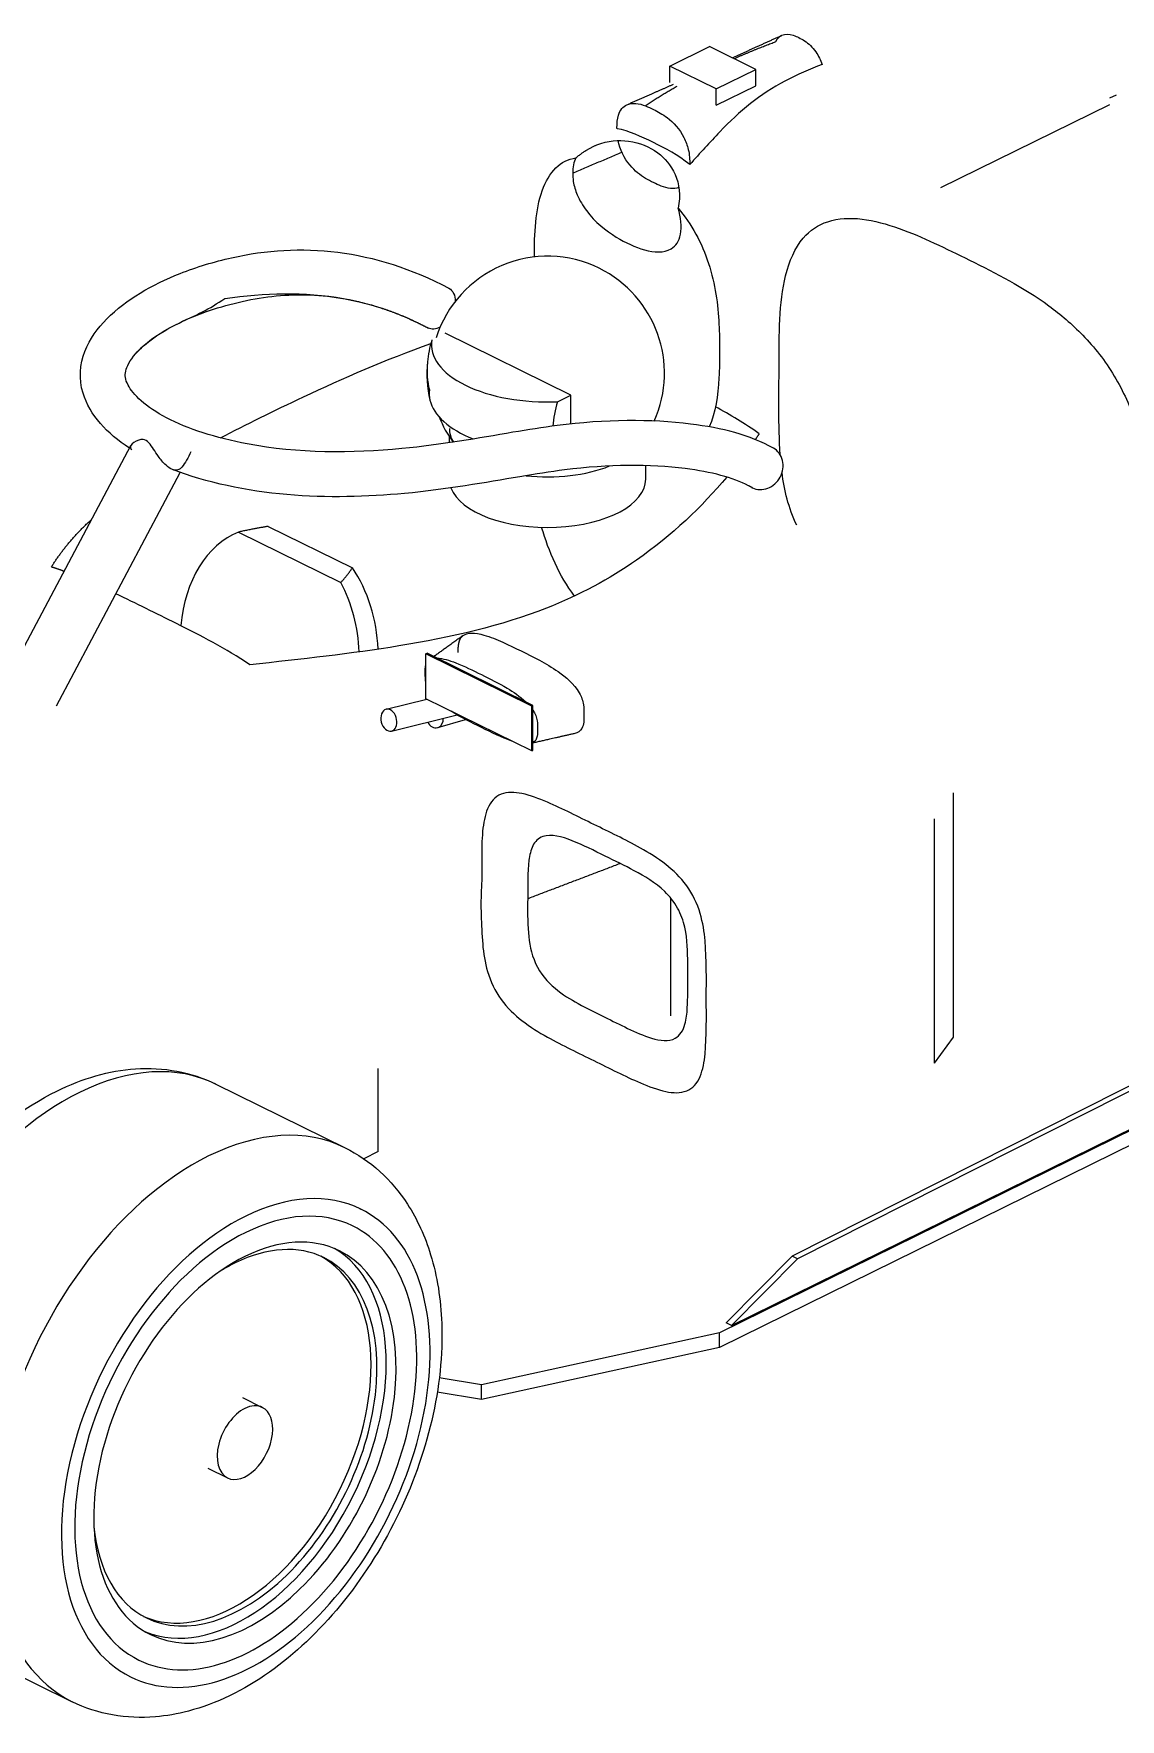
# Model space of a CAD drawing. Header units: millimetres. Extents: x 28 to 403, y 44 to 262.
# Drawn here: x 325.43 to 354.47, y 93.14 to 138.17 of the extents above; entities that cross this region are included whole.
import ezdxf

# ---------------------------------------------------------------- set-up
doc = ezdxf.new("R2010")
doc.units = ezdxf.units.MM
doc.layers.add('S01_GA_Iso', color=7, linetype='CONTINUOUS')

msp = doc.modelspace()

# ---------------------------------------------------------------- linework, layer by layer
at = {"layer": 'S01_GA_Iso'}
for p, q in [((342.431, 137.305), (343.491, 137.827)), ((344.729, 137.218), (343.491, 137.827)), ((343.668, 136.696), (342.431, 137.305)), ((342.431, 136.87), (342.431, 137.305)), ((343.668, 136.696), (344.729, 137.218)), ((344.729, 136.783), (344.729, 137.218)), ((343.668, 136.261), (344.729, 136.783)), ((343.668, 136.261), (343.668, 136.696)), ((354.186, 136.456), (354.363, 136.544)), ((349.673, 134.06), (354.186, 136.282)), ((339.779, 128.514), (336.42, 130.168)), ((339.426, 128.341), (339.779, 128.514)), ((339.779, 127.747), (339.779, 128.514)), ((324.709, 120.923), (328.021, 127.168)), ((336.535, 127.245), (336.535, 127.406)), ((341.785, 126.273), (341.785, 126.632)), ((326.034, 120.22), (329.339, 126.452)), ((330.897, 124.858), (333.635, 123.51)), ((331.696, 125.01), (333.943, 123.903)), ((382.117, 123.879), (345.701, 105.514)), ((382.258, 123.81), (345.842, 105.445)), ((382.647, 122.617), (343.757, 103.469)), ((382.647, 122.226), (343.757, 103.077)), ((344.075, 103.66), (382.258, 122.461)), ((335.908, 121.603), (335.943, 121.621)), ((338.736, 120.211), (335.908, 121.603)), ((335.908, 120.407), (335.908, 121.603)), ((338.771, 120.228), (335.943, 121.621)), ((334.846, 120.123), (335.937, 120.392)), ((338.736, 119.014), (335.908, 120.407)), ((334.989, 119.541), (336.747, 119.973)), ((336.226, 119.636), (336.963, 119.853)), ((338.736, 120.211), (338.771, 120.228)), ((338.736, 119.014), (338.736, 120.211)), ((338.771, 119.031), (338.771, 120.228)), ((338.736, 119.014), (338.771, 119.031)), ((350.012, 111.366), (350.012, 117.894)), ((349.499, 110.672), (349.499, 117.2)), ((342.451, 111.935), (342.451, 115.082)), ((349.499, 110.672), (350.012, 111.366)), ((334.635, 108.308), (334.635, 110.528)), ((330.296, 110.11), (333.747, 108.411)), ((334.635, 108.308), (334.247, 108.117)), ((334.132, 106.789), (334.171, 106.769)), ((345.701, 105.514), (343.933, 103.73)), ((345.842, 105.445), (344.075, 103.66)), ((345.842, 105.445), (345.701, 105.514)), ((344.075, 103.66), (343.933, 103.73)), ((343.757, 103.469), (337.393, 102.076)), ((343.757, 103.077), (343.757, 103.469)), ((343.757, 103.077), (337.393, 101.684)), ((337.393, 102.076), (336.267, 102.261)), ((337.393, 101.684), (336.213, 101.878)), ((337.393, 101.684), (337.393, 102.076)), ((331.006, 101.734), (331.537, 101.473)), ((330.079, 99.85), (330.609, 99.589)), ((323.007, 95.307), (326.458, 93.608)), ((327.978, 94.291), (328.017, 94.272))]:
    msp.add_line(p, q, dxfattribs=at)
for radius, start, end in [(3.125, 63.7859, 162.3133), (3.125, -24.1125, 63.7859), (3.225, 174.661, -167.1348), (3.125, -158.0356, -143.8808)]:
    msp.add_arc((339.16, 129.102), radius, start, end, dxfattribs=at)
for centre, major_axis, ratio, start_param, end_param in [((337.481, 129.929), (0.964, 1.957), 0.615457, -4.450317, -4.15765), ((339.16, 129.863), (3.104, 0), 0.492366, 3.055741, 4.798241), ((337.481, 129.929), (0.964, 1.957), 0.615457, -4.15765, -3.747109), ((339.16, 128.558), (3.164, 0), 0.492366, 3.077922, 3.253574), ((339.16, 128.558), (3.164, 0), 0.492366, 3.253574, 4.034144), ((340.84, 128.275), (0.964, 1.957), 0.615457, -4.450317, -4.127461), ((339.16, 127.626), (2.625, 0), 0.492366, 3.141593, 3.42814), ((339.16, 127.626), (2.625, 0), 0.492366, 4.491362, 5.395861), ((339.16, 126.273), (2.625, 0), 0.492366, 3.324149, 0), ((331.736, 121.747), (0.397, -3.226), 0.730982, -2.949913, -1.850208), ((332.244, 121.809), (0.397, -3.226), 0.730982, -4.826727, -4.099075), ((331.736, 121.747), (0.397, -3.226), 0.730982, -4.829866, -4.226545), ((334.918, 119.832), (0.072, -0.291), 0.69697, 3.141593, 0), ((334.918, 119.832), (0.072, -0.291), 0.69697, 0.171161, 3.141593), ((336.155, 119.876), (0.071, -0.24), 0.862304, 0.135246, 1.344286), ((334.918, 119.832), (0.072, -0.291), 0.69697, 0, 0.171161), ((336.155, 119.876), (0.071, -0.24), 0.862304, 4.859783, 0), ((336.155, 119.876), (0.071, -0.24), 0.862304, 0, 0.135246), ((326.652, 102.708), (3.644, 7.401), 0.615457, 0, -5.608444), ((326.652, 102.708), (3.644, 7.401), 0.615457, -5.608444, -3.141593), ((330.102, 101.009), (3.644, 7.401), 0.615457, 0, -5.608444), ((330.102, 101.009), (3.644, 7.401), 0.615457, -5.608444, -3.141593), ((331.094, 100.521), (3.077, 6.249), 0.615457, 0, -5.608444), ((331.094, 100.521), (3.077, 6.249), 0.615457, -3.141593, 0), ((331.094, 100.521), (3.077, 6.249), 0.615457, -5.608444, -3.141593), ((331.094, 100.521), (2.856, 5.8), 0.615457, -3.141593, 0), ((331.094, 100.521), (2.856, 5.8), 0.615457, 0, -5.608444), ((331.094, 100.521), (2.856, 5.8), 0.615457, -5.608444, -3.141593), ((331.073, 100.531), (2.524, 5.127), 0.615457, 0, -5.608444), ((331.073, 100.531), (2.524, 5.127), 0.615457, -5.608444, -3.141593), ((330.649, 100.74), (2.37, 4.813), 0.615457, -3.114736, -0.026857), ((330.808, 100.662), (2.524, 5.127), 0.615457, -3.099565, -0.042028), ((330.808, 100.662), (2.37, 4.813), 0.615457, -3.141593, 0), ((331.073, 100.531), (2.524, 5.127), 0.615457, -3.141593, 0), ((330.808, 100.662), (2.37, 4.813), 0.615457, 0, -5.608444), ((330.808, 100.662), (2.37, 4.813), 0.615457, -5.608444, -5.496767), ((331.073, 100.531), (0.464, 0.942), 0.615457, -5.608444, -3.141593), ((331.073, 100.531), (0.464, 0.942), 0.615457, -3.141593, 0), ((331.073, 100.531), (0.464, 0.942), 0.615457, 0, -5.608444), ((330.808, 100.662), (2.37, 4.813), 0.615457, -3.928011, -3.141593)]:
    msp.add_ellipse(centre, major_axis=major_axis, ratio=ratio, start_param=start_param, end_param=end_param, dxfattribs=at)
for points, degree in [([(344.097, 137.529), (344.747, 137.823), (345.425, 138.132)], 2), ([(344.143, 137.506), (344.715, 137.759), (345.258, 137.961)], 2), ([(345.258, 137.961), (345.318, 138.082), (345.425, 138.132)], 2), ([(341.281, 136.275), (341.931, 136.561), (342.523, 136.824)], 2), ([(341.773, 136.247), (342.187, 136.534), (342.628, 136.773)], 2), ([(341.017, 135.635), (341.016, 135.651)], 1), ([(339.916, 134.854), (340.192, 135.089), (340.478, 135.203)], 2), ([(339.916, 134.854), (339.858, 134.747), (339.829, 134.606), (339.832, 134.45)], 3), ([(339.832, 134.45), (341.144, 135.006)], 1), ([(336.525, 131.372), (336.632, 131.317), (336.696, 131.182), (336.692, 131.018)], 3), ([(334.706, 130.848), (335.33, 130.646), (335.962, 130.313)], 2), ([(334.706, 130.848), (335.335, 130.645), (335.971, 130.308)], 2), ([(328.147, 129.618), (328.399, 129.907), (328.815, 130.202), (329.311, 130.443)], 3), ([(335.971, 130.308), (335.962, 130.313)], 1), ([(336.289, 130.335), (336.176, 130.274), (336.059, 130.265), (335.971, 130.308)], 3), ([(345.38, 126.922), (345.321, 127.738), (345.347, 128.524), (345.347, 129.298)], 3), ([(344.817, 127.485), (344.431, 127.757), (344.039, 127.99), (343.648, 128.207)], 3), ([(344.817, 127.485), (344.713, 127.331)], 1), ([(328.021, 127.168), (328.001, 127.131), (328.003, 127.09), (328.049, 127.061)], 3), ([(344.614, 126.053), (344.553, 126.086), (344.534, 126.096)], 1), ([(344.633, 126.043), (344.534, 126.096)], 1), ([(345.82, 125.039), (345.599, 125.497), (345.482, 125.986), (345.426, 126.445)], 3), ([(344.614, 126.053), (344.633, 126.043)], 1), ([(325.901, 123.926), (326.33, 124.616), (326.977, 125.199)], 2), ([(331.696, 125.01), (331.319, 124.95), (330.897, 124.858)], 2), ([(339.88, 123.15), (339.472, 123.685), (339.192, 124.344), (339.002, 124.983)], 3), ([(326.24, 123.81), (326.07, 123.873), (325.901, 123.926)], 2), ([(333.635, 123.51), (333.821, 123.717), (333.943, 123.903)], 2), ([(336.906, 122.097), (336.485, 121.793), (336.122, 121.533)], 2), ([(335.89, 121.083), (335.882, 121.202), (335.908, 121.305)], 2), ([(335.908, 120.843), (335.89, 120.927), (335.894, 121.005), (335.89, 121.083)], 3), ([(339.885, 119.476), (339.252, 119.333), (338.771, 119.222)], 2), ([(338.63, 115.067), (341.099, 116.006)], 1)]:
    msp.add_open_spline(points, degree=degree, dxfattribs=at)
for points, degree, knots in [([(345.425, 138.132), (345.512, 138.173), (345.619, 138.167), (345.727, 138.131), (345.828, 138.095), (345.928, 138.046), (346.029, 137.982), (346.141, 137.911), (346.242, 137.812), (346.332, 137.685), (346.403, 137.581), (346.458, 137.47), (346.498, 137.351)], 3, [41.907015, 41.907015, 41.907015, 41.907015, 60.502152, 60.502152, 60.502152, 77.576247, 77.576247, 77.576247, 96.245276, 96.245276, 96.245276, 111.243521, 111.243521, 111.243521, 111.243521]), ([(346.498, 137.351), (345.828, 137.095), (345.156, 136.766), (344.581, 136.306), (344.298, 136.079), (344.026, 135.827), (343.765, 135.552), (343.5, 135.274), (343.232, 134.983), (342.961, 134.678)], 3, [0, 0, 0, 0, 0.502599, 0.502599, 0.502599, 0.750648, 0.750648, 0.750648, 1, 1, 1, 1]), ([(341.016, 135.651), (341.013, 135.778), (341.026, 135.895), (341.056, 136), (341.096, 136.133), (341.176, 136.23), (341.281, 136.275)], 3, [0, 0, 0, 0, 17.120721, 17.120721, 17.120721, 39.219916, 39.219916, 39.219916, 39.219916]), ([(341.281, 136.275), (341.425, 136.338), (341.604, 136.311), (341.782, 136.244), (341.85, 136.217), (341.919, 136.187), (341.989, 136.152), (342.112, 136.094), (342.234, 136.021), (342.354, 135.932), (342.524, 135.803), (342.69, 135.622), (342.804, 135.4), (342.856, 135.297), (342.896, 135.19), (342.921, 135.082), (342.955, 134.941), (342.962, 134.807), (342.961, 134.678)], 3, [39.219916, 39.219916, 39.219916, 39.219916, 69.598222, 69.598222, 69.598222, 81.328556, 81.328556, 81.328556, 102.113927, 102.113927, 102.113927, 131.763312, 131.763312, 131.763312, 145.536391, 145.536391, 145.536391, 163.383167, 163.383167, 163.383167, 163.383167]), ([(342.961, 134.678), (342.644, 134.933), (342.314, 135.107), (341.989, 135.267), (341.663, 135.428), (341.334, 135.578), (341.017, 135.635)], 3, [0.001109, 0.001109, 0.001109, 0.001109, 0.5002827, 0.5002827, 0.5002827, 0.999351, 0.999351, 0.999351, 0.999351]), ([(340.478, 135.203), (340.77, 135.319), (341.057, 135.34), (341.325, 135.304), (341.624, 135.264), (341.887, 135.148), (342.107, 134.992), (342.298, 134.849), (342.456, 134.658), (342.567, 134.412), (342.678, 134.165), (342.728, 133.848), (342.647, 133.51)], 3, [0.1364164, 0.1364164, 0.1364164, 0.1364164, 0.3470547, 0.3470547, 0.3470547, 0.582058, 0.582058, 0.582058, 0.7897475, 0.7897475, 0.7897475, 1, 1, 1, 1]), ([(342.671, 134.06), (342.531, 134.011), (342.363, 134.039), (342.196, 134.102), (342.058, 134.156), (341.92, 134.224), (341.782, 134.306), (341.637, 134.394), (341.492, 134.508), (341.364, 134.659), (341.208, 134.841), (341.088, 135.085), (341.044, 135.319)], 3, [203.698049, 203.698049, 203.698049, 203.698049, 232.255334, 232.255334, 232.255334, 255.716002, 255.716002, 255.716002, 280.443789, 280.443789, 280.443789, 310.565168, 310.565168, 310.565168, 310.565168]), ([(338.807, 132.207), (338.806, 132.838), (338.838, 133.469), (339.017, 133.979), (339.103, 134.222), (339.223, 134.434), (339.383, 134.589), (339.533, 134.733), (339.711, 134.822), (339.916, 134.854)], 3, [0.0036856, 0.0036856, 0.0036856, 0.0036856, 0.0906342, 0.0906342, 0.0906342, 0.1323759, 0.1323759, 0.1323759, 0.1710699, 0.1710699, 0.1710699, 0.1710699]), ([(339.832, 134.45), (339.832, 134.377), (339.838, 134.302), (339.849, 134.225), (339.868, 134.106), (339.903, 133.987), (339.953, 133.869), (340.019, 133.717), (340.101, 133.577), (340.198, 133.449), (340.434, 133.137), (340.717, 132.909), (340.997, 132.738), (341.247, 132.59), (341.501, 132.468), (341.75, 132.397), (342.008, 132.327), (342.266, 132.312), (342.465, 132.429)], 3, [0, 0, 0, 0, 0.0327425, 0.0327425, 0.0327425, 0.0826118, 0.0826118, 0.0826118, 0.1467053, 0.1467053, 0.1467053, 0.3033278, 0.3033278, 0.3033278, 0.4428236, 0.4428236, 0.4428236, 0.5887544, 0.5887544, 0.5887544, 0.5887544]), ([(342.465, 132.429), (342.588, 132.501), (342.681, 132.632), (342.714, 132.814), (342.748, 133.019), (342.735, 133.266), (342.647, 133.51)], 3, [0.5887544, 0.5887544, 0.5887544, 0.5887544, 0.6791356, 0.6791356, 0.6791356, 0.7811394, 0.7811394, 0.7811394, 0.7811394]), ([(342.647, 133.51), (343.008, 133.102), (343.292, 132.57), (343.463, 132.035), (343.641, 131.484), (343.715, 130.936), (343.742, 130.415), (343.753, 130.171), (343.758, 129.929), (343.757, 129.689), (343.758, 129.449), (343.753, 129.211), (343.742, 128.978), (343.716, 128.499), (343.645, 128.04), (343.48, 127.67)], 3, [0.3289268, 0.3289268, 0.3289268, 0.3289268, 0.3972271, 0.3972271, 0.3972271, 0.4671416, 0.4671416, 0.4671416, 0.5, 0.5, 0.5, 0.5328584, 0.5328584, 0.5328584, 0.6004877, 0.6004877, 0.6004877, 0.6004877]), ([(345.347, 129.298), (345.348, 130.122), (345.346, 130.987), (345.523, 131.707), (345.619, 132.101), (345.772, 132.451), (345.993, 132.71), (346.175, 132.921), (346.393, 133.068), (346.647, 133.151), (347.213, 133.338), (347.891, 133.207), (348.559, 132.969), (349.182, 132.747), (349.81, 132.431), (350.437, 132.123), (351.146, 131.772), (351.86, 131.413), (352.56, 130.902), (352.872, 130.677), (353.174, 130.415), (353.466, 130.117), (353.774, 129.8), (354.063, 129.433), (354.306, 129.027), (354.547, 128.628), (354.741, 128.192), (354.88, 127.753), (355.045, 127.236), (355.137, 126.719), (355.186, 126.22), (355.248, 125.604), (355.243, 125.016), (355.247, 124.423), (355.25, 124.13), (355.252, 123.836), (355.255, 123.542)], 3, [0, 0, 0, 0, 0.0640688, 0.0640688, 0.0640688, 0.0989701, 0.0989701, 0.0989701, 0.1273549, 0.1273549, 0.1273549, 0.1909917, 0.1909917, 0.1909917, 0.25, 0.25, 0.25, 0.3168864, 0.3168864, 0.3168864, 0.3466604, 0.3466604, 0.3466604, 0.378289, 0.378289, 0.378289, 0.4094806, 0.4094806, 0.4094806, 0.4461254, 0.4461254, 0.4461254, 0.4912421, 0.4912421, 0.4912421, 0.5135837, 0.5135837, 0.5135837, 0.5135837]), ([(327.986, 127.101), (327.382, 127.501), (326.93, 127.976), (326.745, 128.569), (326.626, 128.951), (326.666, 129.346), (326.793, 129.683), (326.921, 130.023), (327.138, 130.304), (327.383, 130.557), (327.902, 131.078), (328.592, 131.468), (329.341, 131.766), (329.785, 131.942), (330.252, 132.083), (330.717, 132.187), (331.64, 132.395), (332.578, 132.458), (333.552, 132.334), (334.523, 132.211), (335.53, 131.9), (336.525, 131.372)], 3, [0.0065606, 0.0065606, 0.0065606, 0.0065606, 0.2, 0.2, 0.2, 0.3, 0.3, 0.3, 0.4, 0.4, 0.4, 0.6, 0.6, 0.6, 0.8, 0.8, 0.8, 0.9, 0.9, 0.9, 1, 1, 1, 1]), ([(329.311, 130.443), (329.524, 130.547), (329.737, 130.639), (329.936, 130.74), (330.137, 130.841), (330.325, 130.963), (330.536, 131.099), (331.601, 131.256), (332.649, 131.285), (333.71, 131.097), (334.038, 131.04), (334.37, 130.957), (334.706, 130.848)], 3, [1208.292808, 1208.292808, 1208.292808, 1208.292808, 1265.582349, 1265.582349, 1265.582349, 1322.87189, 1322.87189, 1322.87189, 1516.130784, 1516.130784, 1516.130784, 1580.836215, 1580.836215, 1580.836215, 1580.836215]), ([(329.311, 130.443), (329.819, 130.692), (330.413, 130.891), (331.001, 131.021), (331.608, 131.155), (332.207, 131.216), (332.818, 131.193), (333.428, 131.171), (334.057, 131.057), (334.706, 130.848)], 3, [0, 0, 0, 0, 0.5, 0.5, 0.5, 0.75, 0.75, 0.75, 1, 1, 1, 1]), ([(328.147, 129.618), (328.214, 129.694), (328.287, 129.768), (328.367, 129.839), (328.632, 130.076), (328.967, 130.276), (329.311, 130.443)], 3, [1089.718489, 1089.718489, 1089.718489, 1089.718489, 1115.929869, 1115.929869, 1115.929869, 1208.292808, 1208.292808, 1208.292808, 1208.292808]), ([(330.416, 127.376), (331.103, 127.731), (331.843, 128.096), (332.636, 128.471), (333.693, 128.968), (334.834, 129.466), (336.039, 129.893)], 3, [0.4916467, 0.4916467, 0.4916467, 0.4916467, 0.6504163, 0.6504163, 0.6504163, 0.8626096, 0.8626096, 0.8626096, 0.8626096]), ([(345.197, 127.102), (344.567, 127.451), (343.824, 127.638), (342.984, 127.745), (341.93, 127.877), (340.7, 127.871), (339.419, 127.704), (339.029, 127.652), (338.635, 127.592), (338.236, 127.523), (337.304, 127.367), (336.335, 127.19), (335.267, 127.088), (333.945, 126.961), (332.481, 126.955), (331.136, 127.214), (330.303, 127.371), (329.533, 127.617), (328.98, 127.909), (328.423, 128.196), (328.074, 128.542), (327.949, 128.784), (327.867, 128.948), (327.863, 129.033), (327.886, 129.16), (327.911, 129.281), (327.994, 129.445), (328.147, 129.618)], 3, [0, 0, 0, 0, 0.119957, 0.119957, 0.119957, 0.239914, 0.239914, 0.239914, 0.359872, 0.359872, 0.359872, 0.640128, 0.640128, 0.640128, 0.760086, 0.760086, 0.760086, 0.820064, 0.820064, 0.820064, 0.880043, 0.880043, 0.880043, 0.940021, 0.940021, 0.940021, 1, 1, 1, 1]), ([(329.136, 126.527), (329.076, 126.551), (329.018, 126.59), (328.963, 126.644), (328.887, 126.717), (328.82, 126.796), (328.761, 126.88), (328.666, 127.008), (328.593, 127.143), (328.505, 127.245), (328.461, 127.297), (328.405, 127.329), (328.348, 127.331), (328.308, 127.332), (328.27, 127.327), (328.235, 127.315), (328.135, 127.283), (328.054, 127.227), (328.021, 127.168)], 3, [0.2289569, 0.2289569, 0.2289569, 0.2289569, 0.2813184, 0.2813184, 0.2813184, 0.3538592, 0.3538592, 0.3538592, 0.4681047, 0.4681047, 0.4681047, 0.5261213, 0.5261213, 0.5261213, 0.5669169, 0.5669169, 0.5669169, 0.6828911, 0.6828911, 0.6828911, 0.6828911]), ([(329.63, 127), (329.55, 126.854), (329.478, 126.698), (329.388, 126.596), (329.326, 126.526), (329.243, 126.484), (329.136, 126.527)], 3, [0, 0, 0, 0, 0.1353419, 0.1353419, 0.1353419, 0.2289569, 0.2289569, 0.2289569, 0.2289569]), ([(344.633, 126.043), (344.754, 125.982), (344.905, 125.976), (345.043, 126.029), (345.182, 126.081), (345.304, 126.191), (345.377, 126.329), (345.451, 126.466), (345.474, 126.628), (345.44, 126.771), (345.407, 126.914), (345.318, 127.035), (345.197, 127.102)], 3, [0, 0, 0, 0, 0.775377, 0.775377, 0.775377, 1.550754, 1.550754, 1.550754, 2.326132, 2.326132, 2.326132, 3.101509, 3.101509, 3.101509, 3.101509]), ([(344.534, 126.096), (344.112, 126.313), (343.539, 126.466), (342.836, 126.554), (341.91, 126.671), (340.789, 126.67), (339.616, 126.519), (339.232, 126.469), (338.834, 126.408), (338.42, 126.337), (337.493, 126.182), (336.48, 125.996), (335.338, 125.89), (334.346, 125.798), (333.272, 125.765), (332.194, 125.859), (331.117, 125.953), (330.04, 126.181), (329.136, 126.527)], 3, [0, 0, 0, 0, 0.16027, 0.16027, 0.16027, 0.32054, 0.32054, 0.32054, 0.48081, 0.48081, 0.48081, 0.83973, 0.83973, 0.83973, 0.919865, 0.919865, 0.919865, 1, 1, 1, 1]), ([(343.951, 126.328), (343.29, 125.541), (342.483, 124.767), (341.54, 124.11), (340.812, 123.602), (340.003, 123.168), (339.129, 122.826), (337.925, 122.352), (336.599, 122.047), (335.189, 121.817), (333.922, 121.61), (332.585, 121.458), (331.205, 121.315)], 3, [0.1143767, 0.1143767, 0.1143767, 0.1143767, 0.3480055, 0.3480055, 0.3480055, 0.5284166, 0.5284166, 0.5284166, 0.7769056, 0.7769056, 0.7769056, 1, 1, 1, 1]), ([(331.205, 121.315), (330.554, 121.749), (329.896, 122.09), (329.239, 122.418), (328.7, 122.683), (328.16, 122.952), (327.621, 123.212)], 3, [0.1849218, 0.1849218, 0.1849218, 0.1849218, 0.3498191, 0.3498191, 0.3498191, 0.4852325, 0.4852325, 0.4852325, 0.4852325]), ([(336.774, 121.638), (336.767, 121.767), (336.788, 121.884), (336.813, 122.029), (336.906, 122.097)], 2, [0, 0, 0, 11.639359, 11.639359, 25.953106, 25.953106, 25.953106]), ([(336.906, 122.097), (336.969, 122.138), (337.04, 122.159), (337.12, 122.158), (337.23, 122.158), (337.344, 122.141), (337.461, 122.106), (337.628, 122.056), (337.796, 121.992), (337.966, 121.915), (338.291, 121.765), (338.616, 121.605), (338.941, 121.434), (339.11, 121.346), (339.278, 121.244), (339.445, 121.129), (339.645, 120.985), (339.858, 120.815), (340.008, 120.56), (340.066, 120.458), (340.103, 120.352), (340.119, 120.244), (340.13, 120.155), (340.135, 120.069), (340.133, 119.984), (340.133, 119.848), (340.131, 119.71), (340.077, 119.614), (340.035, 119.535), (339.963, 119.493), (339.885, 119.476)], 3, [25.953106, 25.953106, 25.953106, 25.953106, 40.366314, 40.366314, 40.366314, 60.395914, 60.395914, 60.395914, 89.067967, 89.067967, 89.067967, 144.234131, 144.234131, 144.234131, 172.906184, 172.906184, 172.906184, 207.970972, 207.970972, 207.970972, 221.662739, 221.662739, 221.662739, 233.302097, 233.302097, 233.302097, 252.011357, 252.011357, 252.011357, 267.438778, 267.438778, 267.438778, 267.438778]), ([(336.205, 121.492), (336.365, 121.486), (336.536, 121.43), (336.706, 121.366), (336.934, 121.277), (337.164, 121.163), (337.393, 121.051), (337.622, 120.938), (337.851, 120.825), (338.079, 120.689), (338.249, 120.587), (338.42, 120.474), (338.58, 120.322)], 3, [34.238675, 34.238675, 34.238675, 34.238675, 63.186392, 63.186392, 63.186392, 102.061955, 102.061955, 102.061955, 140.937518, 140.937518, 140.937518, 169.8852, 169.8852, 169.8852, 169.8852]), ([(338.203, 119.276), (337.934, 119.368), (337.663, 119.503), (337.393, 119.636), (337.122, 119.77), (336.851, 119.902), (336.582, 120.075)], 3, [260.254809, 260.254809, 260.254809, 260.254809, 306.185865, 306.185865, 306.185865, 352.11698, 352.11698, 352.11698, 352.11698]), ([(338.771, 120.096), (338.827, 120.011), (338.868, 119.911), (338.883, 119.815), (338.893, 119.743), (338.897, 119.672), (338.895, 119.604), (338.897, 119.533), (338.893, 119.467), (338.883, 119.404), (338.868, 119.324), (338.827, 119.263), (338.771, 119.233)], 3, [182.327083, 182.327083, 182.327083, 182.327083, 194.6624, 194.6624, 194.6624, 204.12391, 204.12391, 204.12391, 213.58542, 213.58542, 213.58542, 225.920737, 225.920737, 225.920737, 225.920737]), ([(337.393, 115.371), (337.419, 115.846), (337.378, 116.387), (337.425, 116.864), (337.447, 117.081), (337.484, 117.291), (337.557, 117.467), (337.633, 117.653), (337.757, 117.791), (337.917, 117.853), (338.082, 117.92), (338.277, 117.912), (338.474, 117.871), (338.698, 117.825), (338.927, 117.737), (339.155, 117.64), (339.569, 117.463), (339.983, 117.251), (340.398, 117.047), (340.812, 116.843), (341.226, 116.647), (341.64, 116.417), (341.869, 116.289), (342.098, 116.151), (342.321, 115.977), (342.518, 115.824), (342.713, 115.639), (342.879, 115.41), (343.039, 115.19), (343.163, 114.93), (343.239, 114.67), (343.312, 114.421), (343.349, 114.175), (343.37, 113.936), (343.414, 113.413), (343.403, 112.915), (343.403, 112.412), (343.403, 111.909), (343.414, 111.399), (343.37, 110.92), (343.349, 110.703), (343.312, 110.492), (343.239, 110.316), (343.163, 110.131), (343.039, 109.992), (342.879, 109.93), (342.713, 109.864), (342.518, 109.871), (342.321, 109.912), (342.098, 109.959), (341.869, 110.046), (341.64, 110.143), (341.226, 110.32), (340.812, 110.533), (340.398, 110.737), (339.983, 110.941), (339.569, 111.136), (339.155, 111.367), (338.927, 111.494), (338.698, 111.633), (338.474, 111.806), (338.277, 111.96), (338.082, 112.144), (337.917, 112.373), (337.757, 112.593), (337.633, 112.853), (337.557, 113.114), (337.483, 113.363), (337.447, 113.608), (337.426, 113.846), (337.384, 114.367), (337.367, 114.897), (337.393, 115.371)], 3, [0, 0, 0, 0, 0.062383, 0.062383, 0.062383, 0.090891, 0.090891, 0.090891, 0.120827, 0.120827, 0.120827, 0.151832, 0.151832, 0.151832, 0.186779, 0.186779, 0.186779, 0.25, 0.25, 0.25, 0.313221, 0.313221, 0.313221, 0.348168, 0.348168, 0.348168, 0.379173, 0.379173, 0.379173, 0.409109, 0.409109, 0.409109, 0.437617, 0.437617, 0.437617, 0.5, 0.5, 0.5, 0.562383, 0.562383, 0.562383, 0.590891, 0.590891, 0.590891, 0.620827, 0.620827, 0.620827, 0.651832, 0.651832, 0.651832, 0.686779, 0.686779, 0.686779, 0.75, 0.75, 0.75, 0.813221, 0.813221, 0.813221, 0.848168, 0.848168, 0.848168, 0.879173, 0.879173, 0.879173, 0.909109, 0.909109, 0.909109, 0.937617, 0.937617, 0.937617, 1, 1, 1, 1]), ([(339.03, 116.722), (338.917, 116.682), (338.824, 116.595), (338.765, 116.472), (338.711, 116.362), (338.68, 116.229), (338.662, 116.089), (338.619, 115.769), (338.644, 115.401), (338.63, 115.067)], 3, [0.8808293, 0.8808293, 0.8808293, 0.8808293, 0.9111301, 0.9111301, 0.9111301, 0.9381544, 0.9381544, 0.9381544, 1, 1, 1, 1]), ([(342.574, 111.335), (342.7, 111.403), (342.786, 111.543), (342.832, 111.714), (342.867, 111.848), (342.888, 111.992), (342.895, 112.145), (342.913, 112.41), (342.908, 112.686), (342.908, 112.96), (342.908, 113.083), (342.908, 113.206), (342.908, 113.329), (342.905, 113.643), (342.902, 113.962), (342.828, 114.299), (342.789, 114.473), (342.726, 114.652), (342.635, 114.814), (342.541, 114.982), (342.421, 115.13), (342.294, 115.252), (342.034, 115.501), (341.753, 115.662), (341.477, 115.812), (341.219, 115.951), (340.96, 116.073), (340.701, 116.201), (340.406, 116.347), (340.11, 116.496), (339.816, 116.613), (339.544, 116.718), (339.26, 116.802), (339.03, 116.722)], 3, [0.3867025, 0.3867025, 0.3867025, 0.3867025, 0.4229053, 0.4229053, 0.4229053, 0.4509254, 0.4509254, 0.4509254, 0.4999432, 0.4999432, 0.4999432, 0.5219561, 0.5219561, 0.5219561, 0.5779817, 0.5779817, 0.5779817, 0.6070025, 0.6070025, 0.6070025, 0.63701, 0.63701, 0.63701, 0.6980293, 0.6980293, 0.6980293, 0.75505, 0.75505, 0.75505, 0.8200754, 0.8200754, 0.8200754, 0.8808293, 0.8808293, 0.8808293, 0.8808293]), ([(338.63, 115.067), (338.618, 114.773), (338.624, 114.468), (338.649, 114.152), (338.669, 113.888), (338.716, 113.604), (338.842, 113.333), (338.966, 113.062), (339.16, 112.837), (339.36, 112.67), (339.561, 112.501), (339.771, 112.375), (339.979, 112.26), (340.215, 112.132), (340.451, 112.012), (340.687, 111.899), (340.892, 111.798), (341.096, 111.698), (341.3, 111.599), (341.513, 111.499), (341.727, 111.403), (341.938, 111.338), (342.165, 111.269), (342.396, 111.237), (342.574, 111.335)], 3, [0, 0, 0, 0, 0.0538796, 0.0538796, 0.0538796, 0.0998717, 0.0998717, 0.0998717, 0.1458711, 0.1458711, 0.1458711, 0.1918694, 0.1918694, 0.1918694, 0.2438683, 0.2438683, 0.2438683, 0.2888724, 0.2888724, 0.2888724, 0.3358739, 0.3358739, 0.3358739, 0.3867025, 0.3867025, 0.3867025, 0.3867025]), ([(326.045, 109.925), (326.73, 110.263), (327.44, 110.469), (328.143, 110.517), (328.894, 110.569), (329.639, 110.434), (330.296, 110.11)], 3, [0, 0, 0, 0, 0.5, 0.5, 0.5, 1, 1, 1, 1]), ([(323.007, 95.307), (322.332, 95.638), (321.759, 96.164), (321.339, 96.815), (321.075, 97.224), (320.868, 97.675), (320.718, 98.166), (320.543, 98.741), (320.444, 99.354), (320.422, 100.004), (320.359, 101.664), (320.799, 103.52), (321.628, 105.195), (322.144, 106.24), (322.806, 107.211), (323.56, 108.023), (324.315, 108.836), (325.161, 109.49), (326.045, 109.925)], 3, [0, 0, 0, 0, 0.193398, 0.193398, 0.193398, 0.386796, 0.386796, 0.386796, 0.613204, 0.613204, 0.613204, 0.806602, 0.806602, 0.806602, 0.903301, 0.903301, 0.903301, 1, 1, 1, 1]), ([(333.747, 108.411), (334.422, 108.079), (334.995, 107.553), (335.415, 106.903), (335.679, 106.493), (335.886, 106.042), (336.036, 105.551), (336.211, 104.976), (336.309, 104.363), (336.332, 103.713), (336.395, 102.053), (335.955, 100.197), (335.125, 98.522), (334.297, 96.84), (333.088, 95.359), (331.727, 94.401), (331.036, 93.912), (330.304, 93.554), (329.562, 93.359), (329.267, 93.281), (328.973, 93.23), (328.678, 93.205), (327.904, 93.14), (327.135, 93.273), (326.458, 93.608)], 3, [0, 0, 0, 0, 0.13215, 0.13215, 0.13215, 0.2643, 0.2643, 0.2643, 0.419005, 0.419005, 0.419005, 0.551155, 0.551155, 0.551155, 0.683305, 0.683305, 0.683305, 0.815455, 0.815455, 0.815455, 0.86785, 0.86785, 0.86785, 1, 1, 1, 1])]:
    msp.add_open_spline(points, degree=degree, knots=knots, dxfattribs=at)

doc.saveas('drawing.dxf')
